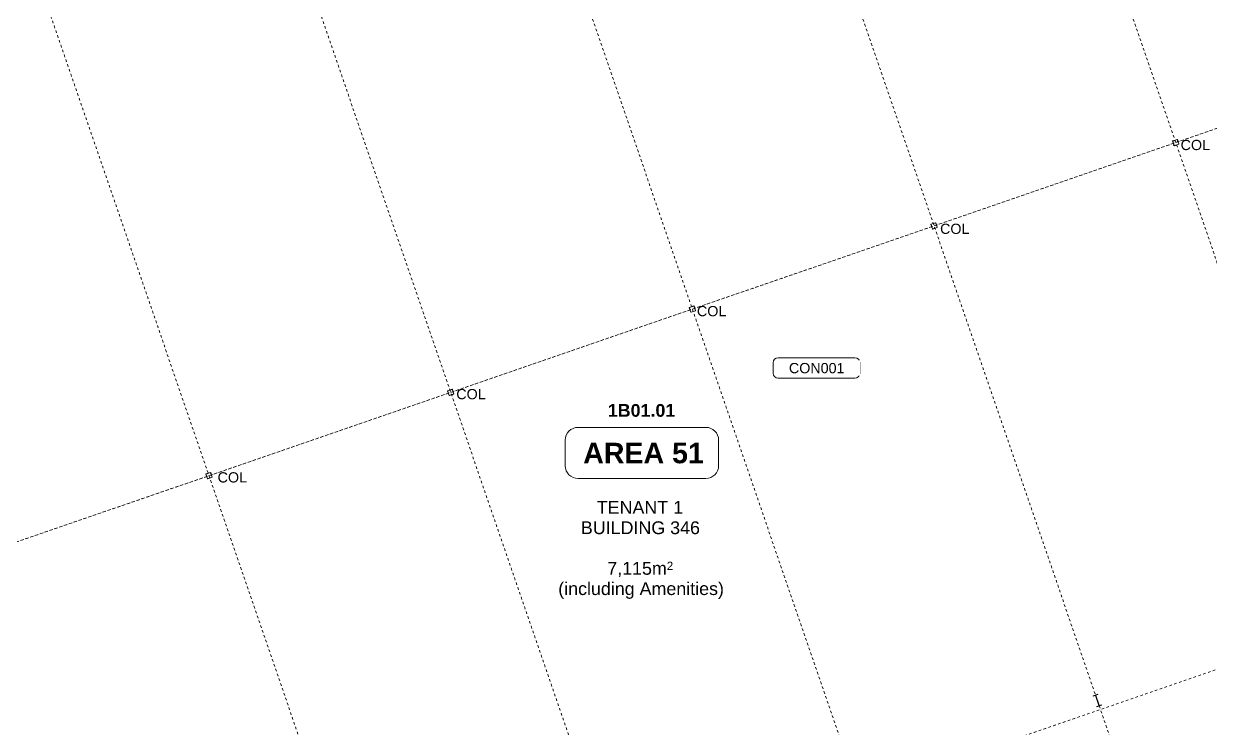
# Model space of a CAD drawing. Header units: metres. Extents: x -2477 to -2300, y 3875 to 4051.
# Drawn here: x -2411.54 to -2365.12, y 3983.21 to 4010.75 of the extents above; entities that cross this region are included whole.
import ezdxf

# ---------------------------------------------------------------- set-up
doc = ezdxf.new("R2010")
doc.units = ezdxf.units.M
doc.linetypes.add('Grid Line', pattern=[0.021, 0.012, -0.003, 0.003, -0.003])
doc.linetypes.add('Overhead', pattern=[0.004, 0.0025, -0.0015])
for name, color, linetype, lineweight in [('A-AREA-IDEN', 2, 'Continuous', 5), ('A-DETL', 90, 'Continuous', 13), ('A-FLOR-IDEN', 11, 'Continuous', 5), ('A-FLOR-OVHD', 1, 'Overhead', 5), ('G-ANNO-TEXT', 231, 'Continuous', 5), ('S-BEAM', 12, 'Continuous', 5), ('S-COLS', 52, 'Continuous', 5), ('S-COLS-IDEN', 171, 'Continuous', 5), ('S-GRID', 1, 'Continuous', 5)]:
    doc.layers.add(name, color=color, linetype=linetype, lineweight=lineweight)
doc.styles.add('Arial', font='arial.ttf', dxfattribs={"height": 0.5})
doc.styles.add('Arial_2', font='arial.ttf', dxfattribs={"height": 0.324945})
doc.styles.add('Arial_3', font='arial.ttf', dxfattribs={"height": 0.4})
doc.styles.add('Arial_B', font='arialbd.ttf', dxfattribs={"height": 0.8})
doc.styles.add('Arial_B_1', font='arialbd.ttf', dxfattribs={"height": 0.5})

# ---------------------------------------------------------------- blocks, each defined once
blk = doc.blocks.new('SHS-Square Hollow Section-Column - 200x200xSHS-V1-GA - Part A')
at = {"layer": 'S-COLS'}
h = blk.add_hatch(dxfattribs=at)
h.set_pattern_fill('FP_4', color=256, style=0, pattern_type=2)
h.set_pattern_definition([(26, (933.251, -4558.305), (-0.31176956, 0.63922233), []), (26, (933.499, -4557.584), (-0.31176956, 0.63922233), [])])
h.paths.add_polyline_path([(0.09, -0.1), (0.097, -0.097), (0.1, -0.09), (0.094, -0.094)])
h.paths.add_polyline_path([(-0.09, -0.1), (0.09, -0.1), (0.09, -0.095), (-0.09, -0.095)])
h.paths.add_polyline_path([(-0.09, -0.1), (-0.094, -0.094), (-0.1, -0.09), (-0.097, -0.097)])
h.paths.add_polyline_path([(-0.1, 0.09), (-0.094, 0.094), (-0.09, 0.1), (-0.097, 0.097)])
h.paths.add_polyline_path([(-0.1, -0.09), (-0.095, -0.09), (-0.095, 0.09), (-0.1, 0.09)])
h.paths.add_polyline_path([(0.1, 0.09), (0.097, 0.097), (0.09, 0.1), (0.094, 0.094)])
h.paths.add_polyline_path([(0.095, -0.09), (0.1, -0.09), (0.1, 0.09), (0.095, 0.09)])
h.paths.add_polyline_path([(-0.09, 0.095), (0.09, 0.095), (0.09, 0.1), (-0.09, 0.1)])
at = {"layer": 'S-COLS', "lineweight": 15}
for p, q in [((-0.1, 0.09), (-0.1, -0.09)), ((-0.095, -0.09), (-0.095, 0.09)), ((0.09, 0.1), (-0.09, 0.1)), ((-0.09, 0.095), (0.09, 0.095)), ((0.095, 0.09), (0.095, -0.09)), ((0.1, -0.09), (0.1, 0.09)), ((0.09, -0.095), (-0.09, -0.095)), ((-0.09, -0.1), (0.09, -0.1))]:
    blk.add_line(p, q, dxfattribs=at)
for centre, radius, start, end in [((-0.09, 0.09), 0.01, 90, 180), ((-0.09, 0.09), 0.005, 90, 180), ((0.09, 0.09), 0.01, 360, 90), ((0.09, 0.09), 0.005, 0, 90), ((-0.09, -0.09), 0.01, 180, 270), ((-0.09, -0.09), 0.005, 180, 270), ((0.09, -0.09), 0.01, 270, 360), ((0.09, -0.09), 0.005, 270, 0)]:
    blk.add_arc(centre, radius, start, end, dxfattribs=at)
blk = doc.blocks.new('SHS-Square Hollow Section-Column - 200x200xSHS-V2-GA - Part A')
at = {"layer": 'S-COLS', "lineweight": 15}
for p, q in [((-0.1, 0.09), (-0.1, -0.09)), ((-0.095, -0.09), (-0.095, 0.09)), ((0.09, 0.1), (-0.09, 0.1)), ((-0.09, 0.095), (0.09, 0.095)), ((0.095, 0.09), (0.095, -0.09)), ((0.1, -0.09), (0.1, 0.09)), ((0.09, -0.095), (-0.09, -0.095)), ((-0.09, -0.1), (0.09, -0.1))]:
    blk.add_line(p, q, dxfattribs=at)
for centre, radius, start, end in [((-0.09, 0.09), 0.01, 90, 180), ((-0.09, 0.09), 0.005, 90, 180), ((0.09, 0.09), 0.01, 360, 90), ((0.09, 0.09), 0.005, 0, 90), ((-0.09, -0.09), 0.01, 180, 270), ((-0.09, -0.09), 0.005, 180, 270), ((0.09, -0.09), 0.01, 270, 360), ((0.09, -0.09), 0.005, 270, 0)]:
    blk.add_arc(centre, radius, start, end, dxfattribs=at)
blk = doc.blocks.new('SHS-Square Hollow Section-Column - 200x200xSHS-V3-GA - Part A')
at = {"layer": 'S-COLS', "lineweight": 15}
for p, q in [((-0.1, 0.09), (-0.1, -0.09)), ((-0.095, -0.09), (-0.095, 0.09)), ((0.09, 0.1), (-0.09, 0.1)), ((-0.09, 0.095), (0.09, 0.095)), ((0.095, 0.09), (0.095, -0.09)), ((0.1, -0.09), (0.1, 0.09)), ((0.09, -0.095), (-0.09, -0.095)), ((-0.09, -0.1), (0.09, -0.1))]:
    blk.add_line(p, q, dxfattribs=at)
for centre, radius, start, end in [((-0.09, 0.09), 0.01, 90, 180), ((-0.09, 0.09), 0.005, 90, 180), ((0.09, 0.09), 0.01, 360, 90), ((0.09, 0.09), 0.005, 0, 90), ((-0.09, -0.09), 0.01, 180, 270), ((-0.09, -0.09), 0.005, 180, 270), ((0.09, -0.09), 0.01, 270, 360), ((0.09, -0.09), 0.005, 270, 0)]:
    blk.add_arc(centre, radius, start, end, dxfattribs=at)
blk = doc.blocks.new('SHS-Square Hollow Section-Column - 200x200xSHS-2929163-GA - Part A')
at = {"layer": 'S-COLS'}
h = blk.add_hatch(dxfattribs=at)
h.set_pattern_fill('FP_6', color=256, style=0, pattern_type=2)
h.set_pattern_definition([(26, (943.251, -4558.305), (-0.31176956, 0.63922233), []), (26, (943.499, -4557.584), (-0.31176956, 0.63922233), [])])
h.paths.add_polyline_path([(0.09, -0.1), (0.097, -0.097), (0.1, -0.09), (0.094, -0.094)])
h.paths.add_polyline_path([(-0.09, -0.1), (0.09, -0.1), (0.09, -0.095), (-0.09, -0.095)])
h.paths.add_polyline_path([(-0.09, -0.1), (-0.094, -0.094), (-0.1, -0.09), (-0.097, -0.097)])
h.paths.add_polyline_path([(-0.1, 0.09), (-0.094, 0.094), (-0.09, 0.1), (-0.097, 0.097)])
h.paths.add_polyline_path([(-0.1, -0.09), (-0.095, -0.09), (-0.095, 0.09), (-0.1, 0.09)])
h.paths.add_polyline_path([(0.1, 0.09), (0.097, 0.097), (0.09, 0.1), (0.094, 0.094)])
h.paths.add_polyline_path([(0.095, -0.09), (0.1, -0.09), (0.1, 0.09), (0.095, 0.09)])
h.paths.add_polyline_path([(-0.09, 0.095), (0.09, 0.095), (0.09, 0.1), (-0.09, 0.1)])
at = {"layer": 'S-COLS', "lineweight": 15}
for p, q in [((-0.1, 0.09), (-0.1, -0.09)), ((-0.095, -0.09), (-0.095, 0.09)), ((0.09, 0.1), (-0.09, 0.1)), ((-0.09, 0.095), (0.09, 0.095)), ((0.095, 0.09), (0.095, -0.09)), ((0.1, -0.09), (0.1, 0.09)), ((0.09, -0.095), (-0.09, -0.095)), ((-0.09, -0.1), (0.09, -0.1))]:
    blk.add_line(p, q, dxfattribs=at)
for centre, radius, start, end in [((-0.09, 0.09), 0.01, 90, 180), ((-0.09, 0.09), 0.005, 90, 180), ((0.09, 0.09), 0.01, 360, 90), ((0.09, 0.09), 0.005, 0, 90), ((-0.09, -0.09), 0.01, 180, 270), ((-0.09, -0.09), 0.005, 180, 270), ((0.09, -0.09), 0.005, 270, 0), ((0.09, -0.09), 0.01, 270, 360)]:
    blk.add_arc(centre, radius, start, end, dxfattribs=at)
blk = doc.blocks.new('SHS-Square Hollow Section-Column - 200x200xSHS-V7-GA - Part A')
at = {"layer": 'S-COLS', "lineweight": 15}
for p, q in [((-0.1, 0.09), (-0.1, -0.09)), ((-0.095, -0.09), (-0.095, 0.09)), ((0.09, 0.1), (-0.09, 0.1)), ((-0.09, 0.095), (0.09, 0.095)), ((0.095, 0.09), (0.095, -0.09)), ((0.1, -0.09), (0.1, 0.09)), ((0.09, -0.095), (-0.09, -0.095)), ((-0.09, -0.1), (0.09, -0.1))]:
    blk.add_line(p, q, dxfattribs=at)
for centre, radius, start, end in [((-0.09, 0.09), 0.01, 90, 180), ((-0.09, 0.09), 0.005, 90, 180), ((0.09, 0.09), 0.01, 360, 90), ((0.09, 0.09), 0.005, 0, 90), ((-0.09, -0.09), 0.01, 180, 270), ((-0.09, -0.09), 0.005, 180, 270), ((0.09, -0.09), 0.01, 270, 360), ((0.09, -0.09), 0.005, 270, 0)]:
    blk.add_arc(centre, radius, start, end, dxfattribs=at)
blk = doc.blocks.new('Structural Framing 46 - Structural Framing 1-1621990-GA - Part A')
at = {"layer": 'S-BEAM', "lineweight": 13}
for p, q in [((-2410.673, 4011.883), (-2410.841, 4011.825)), ((-2410.841, 4011.825), (-2410.837, 4011.813)), ((-2410.837, 4011.813), (-2410.767, 4011.837)), ((-2410.753, 4011.83), (-2410.636, 4011.491)), ((-2410.629, 4011.494), (-2410.745, 4011.832)), ((-2410.738, 4011.847), (-2410.669, 4011.871)), ((-2410.669, 4011.871), (-2410.673, 4011.883)), ((-2410.643, 4011.477), (-2410.713, 4011.453)), ((-2410.713, 4011.453), (-2410.709, 4011.441)), ((-2410.709, 4011.441), (-2410.541, 4011.499)), ((-2410.545, 4011.511), (-2410.614, 4011.487)), ((-2410.541, 4011.499), (-2410.545, 4011.511)), ((-2397.89, 3974.777), (-2398.069, 3974.715)), ((-2398.069, 3974.715), (-2398.065, 3974.703)), ((-2398.065, 3974.703), (-2397.99, 3974.729)), ((-2397.976, 3974.722), (-2397.843, 3974.338)), ((-2397.835, 3974.341), (-2397.967, 3974.725)), ((-2397.96, 3974.739), (-2397.885, 3974.765)), ((-2397.885, 3974.765), (-2397.89, 3974.777)), ((-2397.85, 3974.324), (-2397.926, 3974.298)), ((-2397.926, 3974.298), (-2397.921, 3974.286)), ((-2397.921, 3974.286), (-2397.742, 3974.348)), ((-2397.746, 3974.36), (-2397.821, 3974.334)), ((-2397.742, 3974.348), (-2397.746, 3974.36))]:
    blk.add_line(p, q, dxfattribs=at)
for centre, start, end in [((-2410.763, 4011.826), 19.0004, 109.0004), ((-2410.735, 4011.836), 109.0004, 199.0004), ((-2410.647, 4011.488), 289.0004, 19.0004), ((-2410.618, 4011.498), 199.0004, 289.0004), ((-2397.986, 3974.718), 19.0004, 109.0004), ((-2397.957, 3974.728), 109.0004, 199.0004), ((-2397.854, 3974.334), 289.0004, 19.0004), ((-2397.825, 3974.345), 199.0004, 289.0004)]:
    blk.add_arc(centre, 0.0114, start, end, dxfattribs=at)
blk = doc.blocks.new('Structural Framing 3 - Structural Framing 1-1636859-GA - Part A')
at = {"layer": 'S-BEAM', "lineweight": 13}
for p, q in [((-2420.491, 4008.502), (-2420.689, 4008.434)), ((-2420.689, 4008.434), (-2420.685, 4008.421)), ((-2420.685, 4008.421), (-2420.604, 4008.449)), ((-2420.586, 4008.44), (-2420.432, 4007.992)), ((-2420.423, 4007.996), (-2420.577, 4008.443)), ((-2420.568, 4008.461), (-2420.487, 4008.489)), ((-2420.487, 4008.489), (-2420.491, 4008.502)), ((-2420.44, 4007.975), (-2420.521, 4007.947)), ((-2420.521, 4007.947), (-2420.517, 4007.934)), ((-2420.517, 4007.934), (-2420.319, 4008.002)), ((-2420.324, 4008.015), (-2420.405, 4007.987)), ((-2420.319, 4008.002), (-2420.324, 4008.015)), ((-2407.738, 3971.464), (-2407.936, 3971.396)), ((-2407.936, 3971.396), (-2407.931, 3971.383)), ((-2407.931, 3971.383), (-2407.85, 3971.411)), ((-2407.832, 3971.403), (-2407.678, 3970.955)), ((-2407.669, 3970.958), (-2407.823, 3971.406)), ((-2407.815, 3971.423), (-2407.734, 3971.451)), ((-2407.734, 3971.451), (-2407.738, 3971.464)), ((-2407.687, 3970.937), (-2407.768, 3970.909)), ((-2407.768, 3970.909), (-2407.764, 3970.897)), ((-2407.764, 3970.897), (-2407.566, 3970.965)), ((-2407.57, 3970.977), (-2407.651, 3970.949)), ((-2407.566, 3970.965), (-2407.57, 3970.977))]:
    blk.add_line(p, q, dxfattribs=at)
for centre, start, end in [((-2420.599, 4008.436), 19.0004, 109.0004), ((-2420.564, 4008.448), 109.0004, 199.0004), ((-2420.445, 4007.988), 289.0004, 19.0004), ((-2420.409, 4008), 199.0004, 289.0004), ((-2407.846, 3971.398), 19.0004, 109.0004), ((-2407.81, 3971.41), 109.0004, 199.0004), ((-2407.691, 3970.95), 289.0004, 19.0004), ((-2407.656, 3970.962), 199.0004, 289.0004)]:
    blk.add_arc(centre, 0.014, start, end, dxfattribs=at)
blk = doc.blocks.new('Structural Framing 5 - Structural Framing 1-1638361-GA - Part A')
at = {"layer": 'S-BEAM', "lineweight": 13}
for p, q in [((-2401.222, 4015.137), (-2401.39, 4015.079)), ((-2401.39, 4015.079), (-2401.386, 4015.067)), ((-2401.386, 4015.067), (-2401.316, 4015.091)), ((-2401.302, 4015.084), (-2401.186, 4014.746)), ((-2401.178, 4014.748), (-2401.295, 4015.086)), ((-2401.288, 4015.101), (-2401.218, 4015.125)), ((-2401.218, 4015.125), (-2401.222, 4015.137)), ((-2401.193, 4014.731), (-2401.262, 4014.707)), ((-2401.262, 4014.707), (-2401.258, 4014.695)), ((-2401.258, 4014.695), (-2401.09, 4014.753)), ((-2401.094, 4014.765), (-2401.164, 4014.741)), ((-2401.09, 4014.753), (-2401.094, 4014.765)), ((-2388.439, 3978.031), (-2388.618, 3977.969)), ((-2388.618, 3977.969), (-2388.614, 3977.957)), ((-2388.614, 3977.957), (-2388.539, 3977.983)), ((-2388.525, 3977.976), (-2388.393, 3977.592)), ((-2388.385, 3977.595), (-2388.517, 3977.979)), ((-2388.51, 3977.993), (-2388.435, 3978.019)), ((-2388.435, 3978.019), (-2388.439, 3978.031)), ((-2388.4, 3977.578), (-2388.475, 3977.552)), ((-2388.475, 3977.552), (-2388.471, 3977.54)), ((-2388.471, 3977.54), (-2388.291, 3977.602)), ((-2388.295, 3977.614), (-2388.37, 3977.588)), ((-2388.291, 3977.602), (-2388.295, 3977.614))]:
    blk.add_line(p, q, dxfattribs=at)
for centre, start, end in [((-2401.313, 4015.08), 19.0004, 109.0004), ((-2401.284, 4015.09), 109.0004, 199.0004), ((-2401.196, 4014.742), 289.0004, 19.0004), ((-2401.167, 4014.752), 199.0004, 289.0004), ((-2388.536, 3977.972), 19.0004, 109.0004), ((-2388.506, 3977.983), 109.0004, 199.0004), ((-2388.404, 3977.589), 289.0004, 19.0004), ((-2388.374, 3977.599), 199.0004, 289.0004)]:
    blk.add_arc(centre, 0.0114, start, end, dxfattribs=at)
blk = doc.blocks.new('Structural Framing 6 - Structural Framing 1-1639752-GA - Part A')
at = {"layer": 'S-BEAM', "lineweight": 13}
for p, q in [((-2391.762, 4018.394), (-2391.931, 4018.336)), ((-2391.931, 4018.336), (-2391.926, 4018.324)), ((-2391.926, 4018.324), (-2391.857, 4018.348)), ((-2391.842, 4018.341), (-2391.726, 4018.003)), ((-2391.718, 4018.005), (-2391.835, 4018.343)), ((-2391.828, 4018.358), (-2391.758, 4018.382)), ((-2391.758, 4018.382), (-2391.762, 4018.394)), ((-2391.733, 4017.988), (-2391.803, 4017.964)), ((-2391.803, 4017.964), (-2391.798, 4017.952)), ((-2391.798, 4017.952), (-2391.63, 4018.01)), ((-2391.634, 4018.022), (-2391.704, 4017.998)), ((-2391.63, 4018.01), (-2391.634, 4018.022)), ((-2378.979, 3981.288), (-2379.159, 3981.226)), ((-2379.159, 3981.226), (-2379.155, 3981.214)), ((-2379.155, 3981.214), (-2379.08, 3981.24)), ((-2379.065, 3981.233), (-2378.933, 3980.849)), ((-2378.925, 3980.852), (-2379.057, 3981.236)), ((-2379.05, 3981.25), (-2378.975, 3981.276)), ((-2378.975, 3981.276), (-2378.979, 3981.288)), ((-2378.94, 3980.835), (-2379.015, 3980.809)), ((-2379.015, 3980.809), (-2379.011, 3980.797)), ((-2379.011, 3980.797), (-2378.831, 3980.859)), ((-2378.835, 3980.871), (-2378.911, 3980.845)), ((-2378.831, 3980.859), (-2378.835, 3980.871))]:
    blk.add_line(p, q, dxfattribs=at)
for centre, start, end in [((-2391.853, 4018.337), 19.0004, 109.0004), ((-2391.824, 4018.347), 109.0004, 199.0004), ((-2391.737, 4017.999), 289.0004, 19.0004), ((-2391.708, 4018.009), 199.0004, 289.0004), ((-2379.076, 3981.229), 19.0004, 109.0004), ((-2379.046, 3981.24), 109.0004, 199.0004), ((-2378.944, 3980.846), 289.0004, 19.0004), ((-2378.914, 3980.856), 199.0004, 289.0004)]:
    blk.add_arc(centre, 0.0114, start, end, dxfattribs=at)
blk = doc.blocks.new('Structural Framing 11 - Structural Framing 1-1640090-GA - Part A')
at = {"layer": 'S-BEAM', "lineweight": 13}
for p, q in [((-2382.307, 4021.65), (-2382.475, 4021.592)), ((-2382.475, 4021.592), (-2382.471, 4021.58)), ((-2382.471, 4021.58), (-2382.402, 4021.604)), ((-2382.387, 4021.597), (-2382.271, 4021.259)), ((-2382.263, 4021.261), (-2382.38, 4021.599)), ((-2382.373, 4021.614), (-2382.303, 4021.638)), ((-2382.303, 4021.638), (-2382.307, 4021.65)), ((-2382.278, 4021.244), (-2382.347, 4021.22)), ((-2382.347, 4021.22), (-2382.343, 4021.208)), ((-2382.343, 4021.208), (-2382.175, 4021.266)), ((-2382.179, 4021.278), (-2382.249, 4021.254)), ((-2382.175, 4021.266), (-2382.179, 4021.278)), ((-2369.524, 3984.544), (-2369.704, 3984.482)), ((-2369.704, 3984.482), (-2369.7, 3984.47)), ((-2369.7, 3984.47), (-2369.624, 3984.496)), ((-2369.61, 3984.489), (-2369.478, 3984.105)), ((-2369.47, 3984.108), (-2369.602, 3984.492)), ((-2369.595, 3984.506), (-2369.52, 3984.532)), ((-2369.52, 3984.532), (-2369.524, 3984.544)), ((-2369.485, 3984.091), (-2369.56, 3984.065)), ((-2369.56, 3984.065), (-2369.556, 3984.053)), ((-2369.556, 3984.053), (-2369.376, 3984.115)), ((-2369.38, 3984.127), (-2369.455, 3984.101)), ((-2369.376, 3984.115), (-2369.38, 3984.127))]:
    blk.add_line(p, q, dxfattribs=at)
for centre, start, end in [((-2382.398, 4021.593), 19.0004, 109.0004), ((-2382.369, 4021.603), 109.0004, 199.0004), ((-2382.281, 4021.255), 289.0004, 19.0004), ((-2382.253, 4021.265), 199.0004, 289.0004), ((-2369.621, 3984.485), 19.0004, 109.0004), ((-2369.591, 3984.495), 109.0004, 199.0004), ((-2369.489, 3984.101), 289.0004, 19.0004), ((-2369.459, 3984.112), 199.0004, 289.0004)]:
    blk.add_arc(centre, 0.0114, start, end, dxfattribs=at)
blk = doc.blocks.new('Structural Framing 50 - Structural Framing 1-1640149-GA - Part A')
at = {"layer": 'S-BEAM', "lineweight": 13}
for p, q in [((-2372.852, 4024.906), (-2373.02, 4024.848)), ((-2373.02, 4024.848), (-2373.016, 4024.835)), ((-2373.016, 4024.835), (-2372.946, 4024.859)), ((-2372.932, 4024.852), (-2372.816, 4024.514)), ((-2372.808, 4024.517), (-2372.925, 4024.855)), ((-2372.918, 4024.869), (-2372.848, 4024.893)), ((-2372.848, 4024.893), (-2372.852, 4024.906)), ((-2372.823, 4024.5), (-2372.892, 4024.476)), ((-2372.892, 4024.476), (-2372.888, 4024.464)), ((-2372.888, 4024.464), (-2372.72, 4024.522)), ((-2372.724, 4024.534), (-2372.794, 4024.51)), ((-2372.72, 4024.522), (-2372.724, 4024.534)), ((-2360.069, 3987.8), (-2360.248, 3987.738)), ((-2360.248, 3987.738), (-2360.244, 3987.726)), ((-2360.244, 3987.726), (-2360.169, 3987.752)), ((-2360.155, 3987.745), (-2360.023, 3987.361)), ((-2360.015, 3987.364), (-2360.147, 3987.747)), ((-2360.14, 3987.762), (-2360.065, 3987.788)), ((-2360.065, 3987.788), (-2360.069, 3987.8)), ((-2360.03, 3987.346), (-2360.105, 3987.321)), ((-2360.105, 3987.321), (-2360.101, 3987.309)), ((-2360.101, 3987.309), (-2359.921, 3987.37)), ((-2359.925, 3987.382), (-2360, 3987.357)), ((-2359.921, 3987.37), (-2359.925, 3987.382))]:
    blk.add_line(p, q, dxfattribs=at)
for centre, start, end in [((-2372.943, 4024.849), 19.0004, 109.0004), ((-2372.914, 4024.859), 109.0004, 199.0004), ((-2372.826, 4024.511), 289.0004, 19.0004), ((-2372.797, 4024.521), 199.0004, 289.0004), ((-2360.166, 3987.741), 19.0004, 109.0004), ((-2360.136, 3987.751), 109.0004, 199.0004), ((-2360.033, 3987.357), 289.0004, 19.0004), ((-2360.004, 3987.367), 199.0004, 289.0004)]:
    blk.add_arc(centre, 0.0114, start, end, dxfattribs=at)
blk = doc.blocks.new('Floor Tag - Wall Tag 17W-1171940-GA - Part A')
at = {"layer": 'A-FLOR-IDEN'}
for p, q in [((-0.0085, 0.001), (-0.0085, -0.001)), ((0.0075, 0.002), (-0.0075, 0.002)), ((0.0085, -0.001), (0.0085, 0.001)), ((-0.0075, -0.002), (0.0075, -0.002))]:
    blk.add_line(p, q, dxfattribs=at)
for centre, start, end in [((-0.0075, 0.001), 90, 180), ((0.0075, 0.001), 360, 90), ((-0.0075, -0.001), 180, 270), ((0.0075, -0.001), 270, 0)]:
    blk.add_arc(centre, 0.001, start, end, dxfattribs=at)

msp = doc.modelspace()

# ---------------------------------------------------------------- linework, layer by layer
at = {"layer": 'A-DETL', "lineweight": 20}
for p, q in [((-2384.8583, 3994.9739), (-2389.8583, 3994.9739)), ((-2390.3583, 3994.4739), (-2390.3583, 3993.4739)), ((-2384.3583, 3993.4739), (-2384.3583, 3994.4739)), ((-2389.8583, 3992.9739), (-2384.8583, 3992.9739))]:
    msp.add_line(p, q, dxfattribs=at)
for centre, start, end in [((-2389.8583, 3994.4739), 90, 180), ((-2384.8583, 3994.4739), 0, 90), ((-2389.8583, 3993.4739), 180, 270), ((-2384.8583, 3993.4739), 270, 0)]:
    msp.add_arc(centre, 0.5, start, end, dxfattribs=at)
at = {"layer": 'A-FLOR-OVHD'}
for p, q in [((-2452.8589, 3976.3625), (-2347.5632, 4012.6195)), ((-2446.337, 3957.456), (-2341.0515, 3993.7087))]:
    msp.add_line(p, q, dxfattribs=at)
at = {"layer": 'S-GRID', "linetype": 'Grid Line'}
for p, q in [((-2353.1918, 3967.5361), (-2378.9005, 4042.1977)), ((-2363.768, 3967.5361), (-2388.3556, 4038.942)), ((-2374.6708, 3968.4844), (-2397.8108, 4035.6862)), ((-2385.2807, 3968.5821), (-2407.266, 4032.4305)), ((-2395.1489, 3966.5259), (-2416.7211, 4029.1747)), ((-2473.6962, 3969.1875), (-2337.6669, 4016.0272)), ((-2337.6975, 3994.8642), (-2467.1847, 3950.2771))]:
    msp.add_line(p, q, dxfattribs=at)

# ---------------------------------------------------------------- block references
at = {"layer": 'A-FLOR-IDEN', "xscale": 199.9999999999999, "yscale": 199.9999999999999, "zscale": 199.9999999999999}
msp.add_blockref('Floor Tag - Wall Tag 17W-1171940-GA - Part A', (-2380.5288, 3997.2986), dxfattribs=at)
at = {"layer": 'S-BEAM'}
for name in ['Structural Framing 50 - Structural Framing 1-1640149-GA - Part A', 'Structural Framing 11 - Structural Framing 1-1640090-GA - Part A', 'Structural Framing 6 - Structural Framing 1-1639752-GA - Part A', 'Structural Framing 5 - Structural Framing 1-1638361-GA - Part A', 'Structural Framing 46 - Structural Framing 1-1621990-GA - Part A', 'Structural Framing 3 - Structural Framing 1-1636859-GA - Part A']:
    msp.add_blockref(name, (0, 0), dxfattribs=at)
at = {"layer": 'S-COLS', "lineweight": 15, "rotation": 19.00040712009558}
for name, p in [('SHS-Square Hollow Section-Column - 200x200xSHS-V1-GA - Part A', (-2366.4735, 4006.108)), ('SHS-Square Hollow Section-Column - 200x200xSHS-2929163-GA - Part A', (-2375.9287, 4002.8523)), ('SHS-Square Hollow Section-Column - 200x200xSHS-V2-GA - Part A', (-2385.3838, 3999.5965)), ('SHS-Square Hollow Section-Column - 200x200xSHS-V7-GA - Part A', (-2394.839, 3996.3408)), ('SHS-Square Hollow Section-Column - 200x200xSHS-V3-GA - Part A', (-2404.2942, 3993.0851))]:
    msp.add_blockref(name, p, dxfattribs=at)

# ---------------------------------------------------------------- texts
at = {"layer": 'A-AREA-IDEN', "insert": (-2388.694, 3995.8864), "char_height": 0.5, "width": 3.174682, "attachment_point": 1, "style": 'Arial_B_1'}
msp.add_mtext('1B01.01', dxfattribs=at)
at = {"layer": 'G-ANNO-TEXT', "color": 7, "lineweight": 13, "insert": (-2389.6555, 3994.3703), "char_height": 0.8, "width": 5.675947, "attachment_point": 1, "style": 'Arial_B'}
msp.add_mtext('AREA 51', dxfattribs=at)
at = {"layer": 'G-ANNO-TEXT', "color": 7, "attachment_point": 1}
for s, insert, char_height, width, style in [('TENANT 1 ', (-2389.1244, 3992.0929), 0.5, 4.345146, 'Arial'), ('BUILDING 346', (-2389.7462, 3991.2991), 0.5, 5.627846, 'Arial'), ('7,115m', (-2388.7143, 3989.7116), 0.5, 2.82194, 'Arial'), ('2', (-2386.386, 3989.7217), 0.3249, 0.304641, 'Arial_2'), ('(including Amenities)', (-2390.6325, 3988.9179), 0.5, 7.760335, 'Arial')]:
    msp.add_mtext(s, dxfattribs=dict(at, insert=insert, char_height=char_height, width=width, style=style))
at = {"layer": 'S-COLS-IDEN', "char_height": 0.4, "width": 1.41097, "attachment_point": 1, "style": 'Arial_3'}
for insert in [(-2366.2833, 4006.2144), (-2375.6936, 4002.9368), (-2385.2051, 3999.7186), (-2394.6199, 3996.4733), (-2403.9575, 3993.2184)]:
    msp.add_mtext('COL', dxfattribs=dict(at, insert=insert))

# ---------------------------------------------------------------- next in the draw order: texts
at = {"layer": 'A-FLOR-IDEN', "insert": (-2381.6074, 3997.4909), "char_height": 0.4, "width": 2.677636, "attachment_point": 1, "style": 'Arial_3', "bg_fill": 3, "box_fill_scale": 1.25, "bg_fill_color": 256, "bg_fill_true_color": 13158600, "bg_fill_transparency": 0}
msp.add_mtext('CON001', dxfattribs=at)

# ---------------------------------------------------------------- next in the draw order: block references
at = {"layer": 'A-FLOR-IDEN', "xscale": 199.9999999999999, "yscale": 199.9999999999999, "zscale": 199.9999999999999}
msp.add_blockref('Floor Tag - Wall Tag 17W-1171940-GA - Part A', (-2380.5288, 3997.2986), dxfattribs=at)

# ---------------------------------------------------------------- next in the draw order: texts
at = {"layer": 'A-FLOR-IDEN', "insert": (-2381.6074, 3997.4909), "char_height": 0.4, "width": 2.677636, "attachment_point": 1, "style": 'Arial_3', "bg_fill": 3, "box_fill_scale": 1.25, "bg_fill_color": 256, "bg_fill_true_color": 13158600, "bg_fill_transparency": 0}
msp.add_mtext('CON001', dxfattribs=at)

doc.saveas('drawing.dxf')
